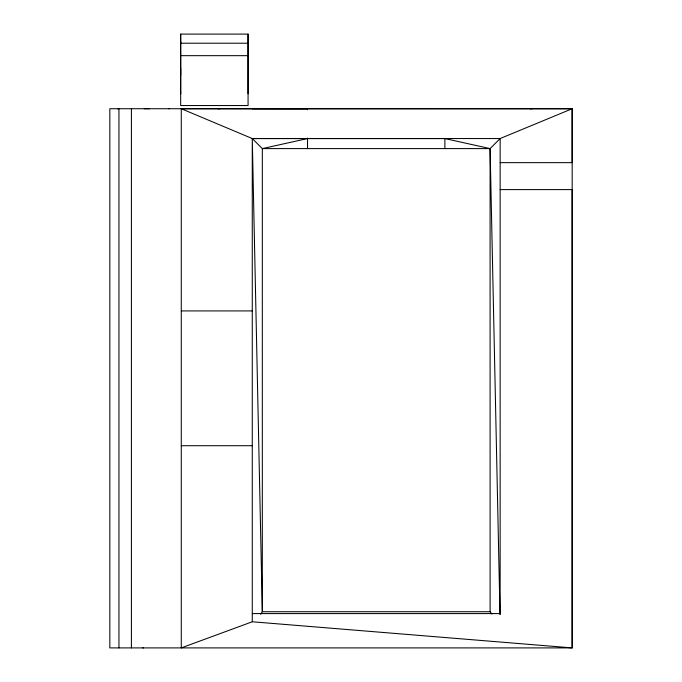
<?xml version="1.0" encoding="UTF-8"?>
<svg xmlns="http://www.w3.org/2000/svg" width="682" height="682" viewBox="0 0 682 682"><rect width="100%" height="100%" fill="white"/><g stroke="black" fill="none" stroke-linecap="round" stroke-linejoin="round"><path stroke-width="1.02" d="M180.679 68.515L180.679 93.766L180.679 92.701M180.679 41.824L180.679 105.54L248.069 105.54L248.069 34.1L180.679 34.1L180.679 75.208M248.069 93.766L248.069 68.515M248.069 34.1L248.069 67.799M500.145 189.605L572.172 189.605L572.172 647.9L109.828 647.9L109.836 108.728L572.172 108.736L572.172 162.648L500.145 162.648M260.592 614.235L262.323 611.728L262.323 148.599L252.272 138.548L181.276 108.728L181.276 647.9L252.272 621.771L572.172 647.9L572.172 108.736L252.28 108.762M307.539 138.548L262.323 148.599L490.094 148.599L500.145 138.548L572.172 108.728M218.035 108.736L220.056 108.728M248.069 43.213L180.679 43.213L180.679 34.1M180.679 55.668L248.069 55.668M117.56 108.728L118.259 108.728M144.252 108.728L149.563 108.728M168.804 108.728L169.503 108.728M499.991 614.329L490.094 148.599L444.877 138.548L252.272 138.548L500.145 138.548L500.145 614.32M181.276 310.915L252.272 310.915M181.276 445.713L252.272 445.713M491.927 614.047L490.094 611.728L262.323 611.728L252.272 138.548L252.272 621.771M252.272 613.578L500.145 613.578M142.819 647.9L143.535 647.9M530.153 108.728L532.182 108.736M181.276 108.728L307.531 108.847L307.539 109.691M490.094 148.599L490.094 611.728M444.877 138.548L444.877 148.599M307.539 138.105L307.539 148.599M131.404 108.728L131.404 647.9M118.949 108.728L118.949 647.9"/></g></svg>
